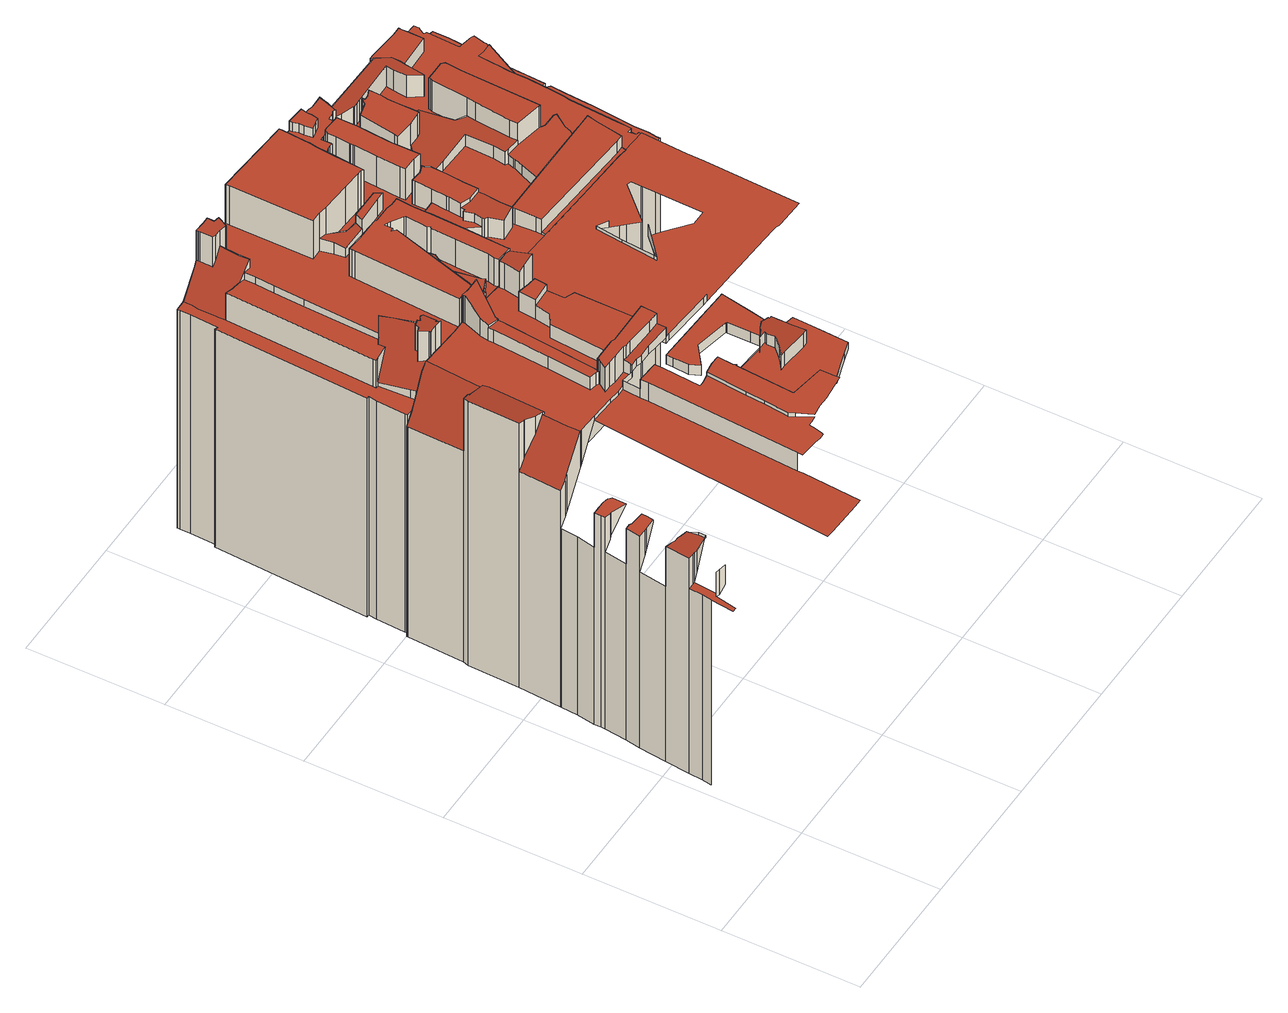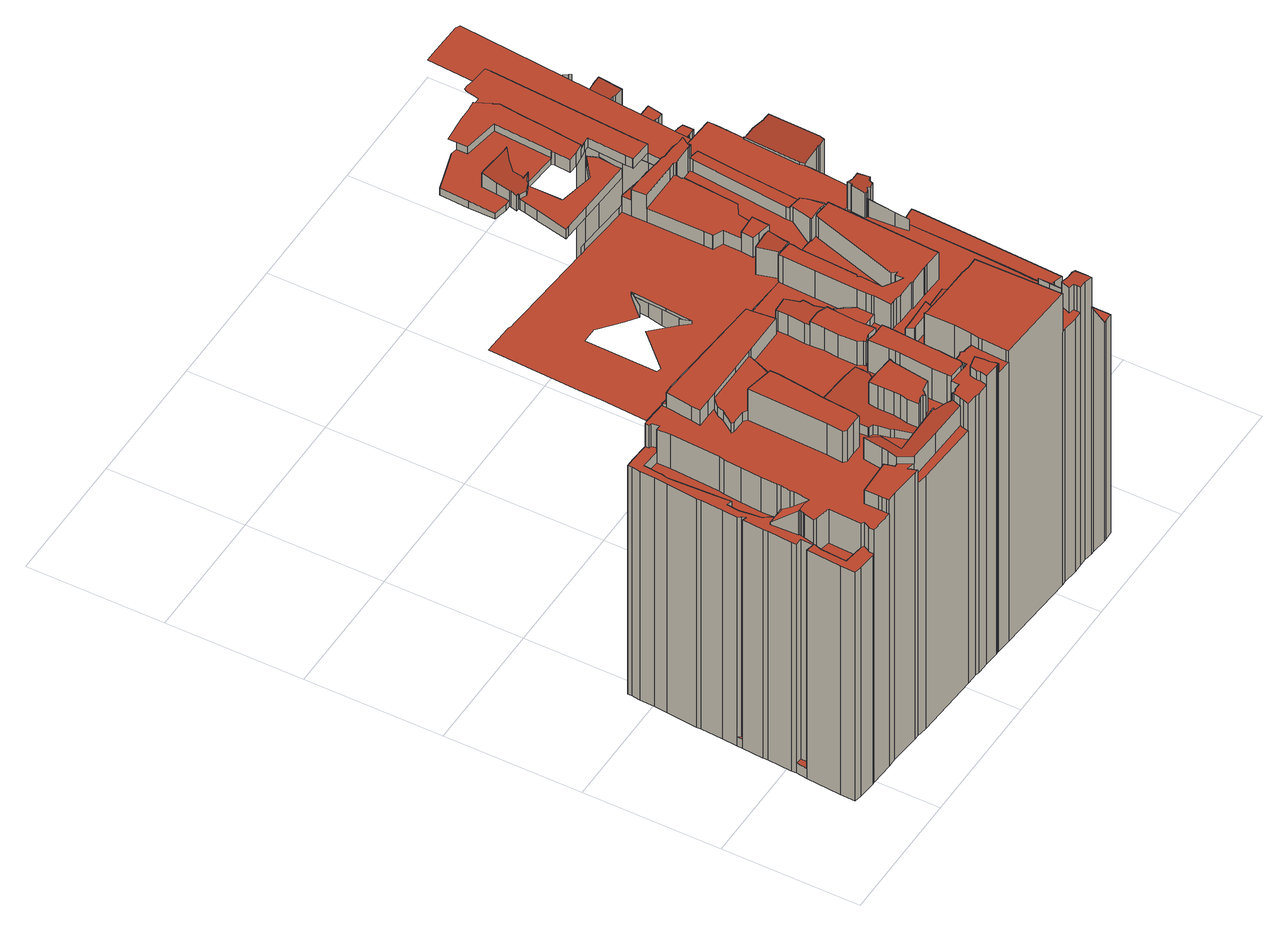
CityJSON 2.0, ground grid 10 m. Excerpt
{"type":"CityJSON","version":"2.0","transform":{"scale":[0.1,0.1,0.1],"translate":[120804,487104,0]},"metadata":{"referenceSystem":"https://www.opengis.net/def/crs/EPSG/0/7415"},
"CityObjects":{
"building1":{"type":"Building","attributes":{"dak_type":"slanted","data_area":2191.54,"data_coverage":0.922,"geconstateerd":false,"gid":14482971,"h_dak_50p":20.48,"h_dak_70p":23.09,"h_dak_max":25.31,"h_dak_min":1.17,"h_maaiveld":0.557,"kas_warenhuis":false,"lod11_replace":false,"ondergronds_type":"above ground","oorspronkelijkbouwjaar":1956,"pw_actueel":"yes","pw_bron":"ahn3","reconstructie_methode":"tudelft3d-geoflow","reconstruction_skipped":false,"rmse_lod12":7.93,"rmse_lod13":3.22,"rmse_lod22":0.516,"rn":1,"status":"Pand in gebruik","t_run":7110.3,"val3dity_codes_lod12":"[104]","val3dity_codes_lod13":"[104]","val3dity_codes_lod22":"[303]"},"children":["building1-1"]},
"building1-1":{"type":"BuildingPart","parents":["building1"],"geometry":[{"type":"MultiSurface","lod":"2.2","boundaries":[[[0,1,2,3]],[[4,5,6,7,0,3,8,9,10]],[[11,4,10,12]],[[7,13,1,0]],[[14,15,4,11]],[[16,7,6,17]],[[18,19,20,13,7,16]],[[17,6,5,21]],[[21,5,22,23]],[[24,25,19,18]],[[26,27,20,19]],[[23,22,28]],[[29,30,25,24]],[[31,29,24,18,16,17,21,23,28,32,33,34,35,36]],[[31,37,30,29]],[[38,39,40,27,26,41]],[[41,26,42,43]],[[36,44,37,31]],[[45,32,28]],[[43,42,46,47]],[[48,49,39,38]],[[35,50,44,36]],[[51,33,32,45]],[[52,53,40,39]],[[33,51,34]],[[50,35,34]],[[54,55,49,48]],[[56,57,54,48,38,41,43,47,58]],[[59,60,53,52,61]],[[47,46,62,58]],[[61,52,63,64]],[[65,66,67,60,59]],[[68,69,66,65]],[[57,70,55,54]],[[64,63,71,72]],[[73,74,69,68]],[[75,76,67,66]],[[58,62,77,56]],[[78,79,74,73]],[[56,77,70,57]],[[72,71,80]],[[81,82,83,78,73,68,65,59,61,64,72,80]],[[84,85,76,75]],[[83,86,79,78]],[[87,88,85,84]],[[88,87,89]],[[89,87,90,91]],[[82,92,86,83]],[[91,90,93]],[[92,82,81]],[[93,90,94,95]],[[96,97,88,89]],[[95,94,98,99]],[[100,96,101,102]],[[103,101,96,89,91,93,95,99,104,105,106,107]],[[102,101,103,108]],[[109,110,97,96,100]],[[108,103,107,111]],[[99,98,112,113]],[[114,115,116,117,118,119,120,121,122,123,124,125]],[[126,127,128,110,109]],[[111,107,106,129]],[[130,131,127,126]],[[113,112,114,132]],[[133,134,130,126,109,100,102,108,111,129,135,136,137]],[[129,106,138,135]],[[134,139,131,130]],[[140,141,128,127]],[[133,142,139,134]],[[135,138,143,136]],[[137,144,142,133]],[[145,146,141,140]],[[147,121,120,148]],[[149,150,146,145]],[[151,152,153,154,155,149,145,140,127,131,139,142,144,156,157]],[[156,144,137]],[[136,143,156,137]],[[132,114,125,158]],[[155,159,150,149]],[[160,161,162,163]],[[154,164,159,155]],[[165,166,167,168,169,170,147,148,171,172,173,174,175,176,177,178,179,162,161,180,181,182]],[[183,180,161,160]],[[158,125,124,184]],[[153,185,164,154]],[[143,138,106,105,104,99,113,132,158,184,186,187,188,189,190,191,192,193,194,195,196,197,198,199,200,201,202,203,204,205,153,152,151,157,156]],[[206,197,196,207]],[[208,181,180,183]],[[170,209,122,121,147]],[[210,193,192,211]],[[212,194,193,210]],[[184,124,123,186]],[[207,196,195,213]],[[214,198,197,206]],[[215,213,195,194,212]],[[216,186,123,122,209]],[[217,218,213,215]],[[219,220,218,217]],[[211,192,191,221]],[[220,222,223,224]],[[225,226,222,220,219]],[[165,227,228,166]],[[169,229,209,170]],[[230,182,181,208]],[[166,228,231,167]],[[232,187,186,216]],[[182,233,227,165]],[[221,191,190,234]],[[205,235,185,153]],[[236,237,226,225]],[[238,239,240,241,242,243,244,230,208,183,160,163,245,246,247,248,249,250]],[[167,231,251,168]],[[252,188,187,232]],[[220,224,253,254,255,256,257,214,206,207,213,218]],[[168,251,229,169]],[[258,189,188,252,259]],[[239,260,261,240]],[[257,199,198,214]],[[262,190,189,258]],[[244,263,233,182,230]],[[259,252,264,265]],[[190,262,234]],[[234,266,267,268,269,270,271,272,273,236,225,219,217,215,212,210,211,221]],[[234,262,274,266]],[[224,223,275,253]],[[238,276,260,239]],[[277,278,279,280]],[[273,281,282,237,236]],[[266,274,283,267]],[[265,264,284,285]],[[286,287,278,277]],[[288,289,282,281]],[[272,290,281,273]],[[291,292,289,288]],[[240,261,293,241]],[[241,293,294,295,242]],[[256,200,199,257]],[[271,296,290,272]],[[297,298,287,286]],[[243,299,263,244]],[[242,295,299,243]],[[300,201,200,256,301]],[[285,284,302,303]],[[301,256,255,304]],[[259,265,285,303,305,306,307,308,283,274,262,258]],[[280,279,309,310]],[[311,312,292,291]],[[250,313,276,238]],[[314,202,201,300]],[[204,315,235,205]],[[253,275,316,254]],[[304,255,254,317]],[[267,283,308,268]],[[317,254,316,318,319]],[[320,321,322,323]],[[324,325,294,293]],[[326,203,202,314]],[[327,204,203,326]],[[328,329,321,320]],[[304,317,319,330,331,332,327,326,314,300,301]],[[332,333,315,204,327]],[[303,302,334,305]],[[270,335,296,271]],[[336,337,312,311]],[[319,318,338,330]],[[339,340,341,342,336,311,291,288,281,290,296,335,343,344]],[[323,322,345,346]],[[347,348,349,350]],[[351,352,298,297]],[[353,354,329,328]],[[355,356,357,358,359,360,361,338,318,316,275,223,222,226,237,282,289,292,312,337,362,363,364,365,366]],[[268,308,307,269]],[[367,368,369,370,371,372,345,322,321,329,354,373,374,324,293,261,260,276,313,347,350,375]],[[331,361,376,333,332]],[[305,334,377,306]],[[342,362,337,336]],[[306,377,378,379,307]],[[310,309,380,381]],[[382,383,378,377]],[[384,324,374,385]],[[386,387,388,325,324,384]],[[389,373,354,353]],[[330,338,361,331]],[[269,307,379,390,335,270]],[[385,374,373,389]],[[391,363,362,342,392]],[[393,394,387,395,396,397,398,399,400,401,351,297,286,277,280,310,381]],[[394,402,388,387]],[[403,404,405,406,407,408,409,410,386,384,385,389,353,328,320,323,346,411]],[[410,395,387,386]],[[346,345,372,411]],[[392,342,341,412]],[[393,413,402,394]],[[335,390,414,343]],[[409,396,395,410]],[[350,349,415,375]],[[411,372,371,403]],[[416,364,363,391]],[[412,417,416,391,392]],[[381,380,413,393]],[[360,418,376,361]],[[340,419,420,341]],[[403,371,370,404]],[[408,397,396,409]],[[339,421,419,340]],[[404,370,422,423,405]],[[417,424,364,416]],[[407,425,426,397,408]],[[343,414,427,344]],[[412,341,420,424,417]],[[405,423,428,406]],[[406,428,425,407]],[[344,427,421,339]],[[397,426,429,398]],[[369,430,422,370]],[[375,415,431,367]],[[432,366,365,433]],[[433,365,434,435]],[[436,437,383,382]],[[398,429,438,399]],[[439,355,366,432]],[[401,440,352,351]],[[368,441,430,369]],[[367,431,441,368]],[[433,435,442,443,444,439,432]],[[444,356,355,439]],[[435,434,445,442]],[[359,446,418,360]],[[399,438,447,400]],[[443,357,356,444]],[[442,445,357,443]],[[448,449,446,359]],[[400,447,440,401]],[[450,451,437,436]],[[445,434,365,364,424,420,419,421,427,414,390,379,378,383,437,451,452,453,454,455,456,457,458,459,460,448,359,358,357],[461,462,463,464,465,466,467,468,469,470,471,472,473]],[[474,462,461,475]],[[476,463,462,474]],[[475,461,473,477]],[[478,464,463,476]],[[479,465,464,478]]],"semantics":{"surfaces":[{"type":"WallSurface","on_footprint_edge":true},{"type":"RoofSurface"},{"type":"WallSurface","on_footprint_edge":false}],"values":[0,1,2,0,2,2,0,2,2,2,0,2,2,1,2,0,2,2,2,2,2,2,2,0,2,2,2,1,0,2,2,0,2,2,2,2,0,2,2,2,2,1,0,2,0,0,2,2,2,2,2,0,2,2,1,2,0,2,2,1,0,2,2,2,1,2,2,0,2,2,2,0,2,0,1,2,2,2,0,2,0,1,2,2,0,1,2,2,2,2,2,2,2,2,2,2,2,2,2,2,2,2,2,2,2,2,2,2,0,2,1,2,2,1,2,2,2,2,2,2,2,2,1,2,2,2,2,2,2,2,2,2,2,2,2,2,2,2,2,2,2,2,2,2,1,2,2,2,2,0,2,2,2,2,2,2,2,2,2,1,0,2,2,2,2,1,2,2,2,2,1,2,1,0,2,2,2,2,2,2,2,2,2,2,2,2,1,2,1,2,2,2,2,2,2,2,2,2,1,2,0,2,2,2,2,2,2,2,2,2,2,2,2,2,2,2,2,2,2,2,2,2,2,2,1,2,2,0,2,2,2,0,2,2,1,2,2,2,2,2]}}]},
"building2":{"type":"Building","attributes":{"dak_type":"slanted","data_area":436.25,"data_coverage":0.891,"geconstateerd":false,"gid":19062222,"h_dak_50p":22.95,"h_dak_70p":24.1,"h_dak_max":26.39,"h_dak_min":1.38,"h_maaiveld":0.783,"kas_warenhuis":false,"lod11_replace":false,"ondergronds_type":"above ground","oorspronkelijkbouwjaar":1955,"pw_actueel":"yes","pw_bron":"ahn3","reconstructie_methode":"tudelft3d-geoflow","reconstruction_skipped":false,"rmse_lod12":3.33,"rmse_lod13":3.15,"rmse_lod22":0.971,"rn":1,"status":"Pand in gebruik","t_run":1298.92,"val3dity_codes_lod12":"[]","val3dity_codes_lod13":"[]","val3dity_codes_lod22":"[]"},"children":["building2-1"]},
"building2-1":{"type":"BuildingPart","parents":["building2"],"geometry":[{"type":"Solid","lod":"2.2","boundaries":[[[[480,481,482,483,484,485,486,487,488,489,490,491,492,493,494,495,496,497,498,499,500,501,502,503,504,505,506,507,508,509,510,511,512,513,514,515,516,517,518,519,520,521,522,523,524,525,526,527,528,529,530,531,532,533,534,535,536,537,538,539,540,541,542,543,544,545,546,547,548,549,550,551,552,553,554,555]],[[556,557,523,522,558]],[[559,560,561,562]],[[563,564,565,566]],[[564,529,528,567]],[[568,482,481,569]],[[570,485,484,571,572]],[[573,516,515,574]],[[575,576,577]],[[578,520,519,579,580]],[[581,582,583,584]],[[585,544,543,586]],[[587,585,588,589]],[[590,504,503,591]],[[592,590,593,594]],[[595,596,597,598]],[[599,600,601,602]],[[603,604,605,606]],[[607,608,609,610]],[[611,612,613,614]],[[615,494,493,616]],[[616,493,492,617]],[[618,619,489,488,620]],[[621,622,619,618]],[[623,624,625,626,627]],[[628,629,630,631]],[[632,633,634]],[[602,601,635,636]],[[637,638,639,640]],[[641,567,528,527,642]],[[643,644,645,646]],[[647,648,649,650]],[[631,630,651,652]],[[653,654,655,656]],[[572,571,657,658]],[[659,660,661,662]],[[663,664,665,666]],[[667,668,669,670]],[[636,635,664,663]],[[617,492,491,671]],[[671,491,490,672]],[[673,501,500,674]],[[675,676,677,678]],[[679,680,681,682]],[[683,684,685,686]],[[687,526,525,688]],[[689,690,691,692]],[[693,694,676,675]],[[695,696,694,693,697]],[[686,685,698,699]],[[610,609,700,701]],[[702,703,704,705]],[[706,707,622,621]],[[672,490,489,619]],[[708,709,506,505,710]],[[710,505,504,590,592]],[[711,712,713,714]],[[715,716,717,718]],[[658,657,560,559]],[[571,484,483,719]],[[720,511,510,721]],[[722,486,485,570]],[[723,724,725,726]],[[727,728,729,730]],[[731,732,733,734]],[[735,736,654,653]],[[579,519,518,737]],[[738,739,740,741]],[[742,743,744,745]],[[746,747,743,742,748]],[[745,744,749,750]],[[751,752,753,754]],[[755,756,757,758]],[[759,760,761,762]],[[763,764,765,766]],[[576,575,767,768]],[[769,509,508,770]],[[771,721,510,509,769,772]],[[773,502,501,673]],[[674,500,499,774]],[[775,776,577]],[[777,778,779,780]],[[781,782,783,784]],[[785,547,546,786,787]],[[788,789,790,791]],[[792,793,703,702]],[[794,795,796,797]],[[798,799,800,801]],[[802,803,804,805]],[[806,807,808,809]],[[810,811,668,667]],[[780,779,812,813]],[[814,815,811,810]],[[816,817,818,819]],[[820,821,822,823]],[[807,824,825,826]],[[826,825,827,828]],[[829,830,831,832]],[[833,834,835,836]],[[837,545,544,585,587]],[[838,839,840,841]],[[841,840,842,815,814]],[[843,844,845,846]],[[847,848,849,850]],[[850,849,803,802]],[[851,852,848,847]],[[737,518,517,796]],[[853,854,855,856]],[[857,858,859,860]],[[861,862,863,864]],[[705,704,865,866]],[[867,868,869,852,851]],[[864,863,868,867]],[[766,765,870,871]],[[872,873,874,875]],[[876,877,878,879]],[[880,876,881,882]],[[875,874,582,581]],[[883,884,885,886]],[[797,796,517,516,573]],[[887,823,822,795,794]],[[888,889,487,486,722]],[[890,891,889,888]],[[620,488,487,889]],[[892,893,894,895]],[[896,897,898,899]],[[741,740,897,896]],[[899,898,724,723]],[[900,901,902,903]],[[904,905,533,532,906]],[[884,534,533,905]],[[907,908,824,807,806]],[[909,535,534,884,883]],[[642,527,526,687]],[[662,661,789,788]],[[910,911,912,913]],[[846,845,914,915]],[[916,917,690,689]],[[918,762,761,919,920]],[[921,922,762,918]],[[923,924,925,926]],[[927,928,929,930]],[[931,498,497,932]],[[920,919,933,934]],[[934,933,638,637]],[[935,936,937,713]],[[809,808,938,939]],[[940,941,625,624]],[[942,943,901,900]],[[944,945,946,947]],[[726,725,948,949]],[[917,950,951,952]],[[952,951,548,547,785]],[[953,552,551,954]],[[955,956,954,957]],[[957,954,551,550,958,959]],[[959,958,960,961]],[[961,960,908,907]],[[962,549,548,951]],[[963,964,965,966]],[[958,550,549,962]],[[787,786,967,691]],[[968,969,970,971]],[[786,546,545,837]],[[972,973,696,695]],[[915,914,974,752,751]],[[752,974,911,910]],[[813,812,975,976]],[[977,978,834,833]],[[979,980,981,982]],[[982,981,936,935]],[[983,984,817,816]],[[819,818,978,977]],[[985,986,987,988]],[[989,990,991,992]],[[993,994,995,996]],[[996,995,997,998]],[[754,999,821,820]],[[1000,1001,999,753]],[[753,999,754]],[[580,579,1001,1000]],[[1002,1003,950,917,916]],[[768,767,680,679]],[[652,651,891,890]],[[1004,1005,600,599]],[[1006,554,553,1007,1008]],[[1008,1007,1009,1010]],[[1007,553,552,953]],[[1010,1009,1011,1012]],[[1012,1011,732,731]],[[836,835,956,955]],[[966,965,1013,1014]],[[895,894,1015,1016]],[[1017,1018,1019,1015]],[[1016,1015,1019,990,989]],[[1020,1021,1018,1017]],[[784,783,1022,1023]],[[1023,1022,858,857]],[[598,597,1024,1025]],[[932,497,496,1026]],[[1026,496,495,1027]],[[1028,1029,1030]],[[1027,495,494,615]],[[1031,1024,1028]],[[1025,1024,1031]],[[1032,1033,1034,1035]],[[1035,1034,1036,1037,632]],[[1037,633,632]],[[1038,1039,1040,1041]],[[1042,1043,1044,1045]],[[791,790,844,843]],[[1046,1047,1048,1049]],[[1049,1048,1050,1051]],[[701,700,1052,1053]],[[801,800,1054,1055]],[[1055,1054,728,727]],[[1056,1057,1058,1059]],[[1060,1061,1057,1056]],[[1062,1063,1064,1065]],[[1066,1067,1068,1069]],[[1067,1070,1063,1062]],[[1071,1072,973,972]],[[586,543,542,1073]],[[1073,542,541,1074]],[[1075,1076,1077,1078]],[[1079,539,538,1080]],[[1081,1082,1083,1084]],[[1084,1083,1085,1086]],[[591,503,502,773]],[[1086,1085,1087,1088]],[[772,769,756,755]],[[646,645,1089,1090]],[[1090,1089,721,771]],[[1091,720,1092,1093]],[[1053,1052,1094,1095]],[[1095,1094,1096,1097]],[[1098,1099,1100,1101,1102]],[[1097,1096,1100,1099]],[[1103,1104,1099,1098]],[[976,975,1061,1060,1105]],[[1105,1060,1104,1103]],[[774,499,498,931]],[[1106,1107,1082,1081]],[[606,605,1108,1109]],[[1109,1108,1110,1111]],[[1112,1113,980,979]],[[1114,1115,873,872]],[[930,929,1116,1117]],[[627,626,928,927]],[[640,639,1118,922,921]],[[666,665,1119,1120]],[[1121,555,554,1006]],[[1111,1110,569,1122]],[[1122,569,481,480,1123]],[[1124,1121,712,711]],[[1125,1126,1033,1032]],[[713,937,714]],[[714,937,1127,1128]],[[1037,1036,707,706]],[[1129,1130,1131,1132]],[[1132,1131,1133,1134]],[[1134,1133,1135,1136]],[[1128,1127,1130,1129]],[[1117,1116,764,763]],[[1137,1138,1139,1140]],[[1140,1139,1141,1142]],[[1143,1144,1005,1004]],[[1145,1146,945,944]],[[1147,1148,567,641]],[[1149,1150,1151,1152]],[[1153,1154,1155,1156]],[[688,525,524,1157]],[[1014,1013,1154,1153]],[[1158,1159,1021,1020]],[[1160,1161,1162,1163,1164]],[[1165,1166,1161,1160]],[[1167,1168,1159,1158]],[[1051,1050,1169,1170]],[[1170,1169,1171,1172]],[[856,855,1166,1165]],[[1173,1174,1175,1176]],[[1177,1178,1179]],[[1180,1181,1182,1183]],[[1184,1185,1181,1180]],[[1186,1045,1044,1187,1188]],[[1189,531,530,1190]],[[903,902,1191,1192,1193]],[[1193,1192,1194,1195]],[[1195,1194,1178,1177]],[[1196,1197,1198,1199]],[[913,912,1197,1196]],[[949,948,830,829]],[[964,963,1200]],[[886,885,1201,1202]],[[1202,1201,905,904]],[[906,532,531,1189]],[[758,757,877,876,880]],[[879,878,760,759]],[[1203,1204,943,942]],[[734,733,1113,1112]],[[1041,1040,1204,1203]],[[832,831,684,683]],[[1205,536,535,909]],[[1206,537,536,1205]],[[589,588,969,968]],[[1207,1078,1077,1039,1038]],[[971,970,1078,1207]],[[699,698,1076,1075]],[[1074,541,540,1208]],[[1208,540,539,1079]],[[871,870,1209,1210]],[[1210,1209,604,603]],[[1136,1135,1211,1212]],[[1212,1211,984,983]],[[1163,1162,1168,1167]],[[656,655,629,628]],[[719,483,482,568]],[[736,1213,596,595]],[[562,561,1214,1215]],[[1215,1214,1213,736,735]],[[1123,480,555,1121,1124]],[[1216,1217,1218,1219]],[[1220,1221,1222,1223]],[[947,946,1224,1222]],[[1225,1226,1217,1216]],[[1223,1222,1224,1144,1143]],[[682,681,1029,1028]],[[1120,1119,1227,1138,1137]],[[1228,1229,1230,1231]],[[718,717,854,853]],[[1232,1233,1234,1235,1236]],[[1237,1238,1239,1240]],[[1188,1187,1047,1046]],[[939,938,624,623]],[[1138,1227,941,940]],[[1241,1242,1229,1228]],[[1231,1230,1243,1244]],[[1244,1243,1245,1246]],[[1246,1245,778,777]],[[614,613,716,715]],[[1247,1248,1249,1250]],[[782,1251,1252,1253]],[[1164,1163,1254,1255]],[[1240,1239,1255,1256]],[[1257,1258,1045,1186]],[[678,677,1174,1173]],[[922,1118,924,923]],[[926,925,1259,881]],[[1260,1261,1262,1087]],[[1263,1264,1265,1266]],[[1150,1267,1268,1269]],[[1269,1268,1270,1271]],[[1272,1273,644,643]],[[584,583,1274,1273,1272]],[[1183,1182,747,746]],[[748,742,608,607]],[[1102,1101,839,838]],[[866,865,1275,1276]],[[1277,1278,1126,1125]],[[776,775,1278,1277]],[[1279,739,738]],[[1279,738,1200]],[[1192,1191,1280,1281]],[[1281,1280,739,1279]],[[1282,1283,1284,1285]],[[1156,1155,1286,1287]],[[1288,1289,1290,1283,1282]],[[1271,1270,1290,1289]],[[1285,1284,1267,1150,1149]],[[566,565,1148,1147]],[[1287,1286,1289,1288]],[[1190,530,529,564,563]],[[1256,1255,1254,1258,1257]],[[1172,1171,1233,1232]],[[1176,1175,1043,1042]],[[670,669,1242,1241]],[[1250,1249,1251,782,781]],[[1253,1252,612,611]],[[1273,1274,1185,1184]],[[1093,1092,1291,1292]],[[1292,1291,799,798]],[[1293,512,511,720,1091]],[[650,649,514,513,1294]],[[882,881,1259,1115,1114]],[[1236,1235,1238,1237]],[[697,693,893,892]],[[692,691,967,1072,1071]],[[1295,1296,1297,1298]],[[1235,1234,1296,1295]],[[574,515,514,649]],[[1294,513,512,1293]],[[730,729,648,647]],[[828,827,986,985]],[[1080,538,537,1206]],[[1152,1151,1299,1300]],[[1301,1302,558,1303]],[[1157,524,523,557]],[[1304,1305,557,556]],[[1306,1307,1226,1225]],[[1308,1306,1221,1220]],[[1142,1141,1307,1306,1308]],[[1059,1058,1309,1310]],[[1069,1068,823,887]],[[1310,1309,1070,1067,1066]],[[1311,1312,1313,1314]],[[1065,1064,1315,1316]],[[1316,1315,1312,1311]],[[1314,1313,660,659]],[[1276,1275,869,868]],[[1317,521,520,578]],[[1303,558,522,521,1317]],[[1318,1319,1302,1301]],[[1199,1198,1319,1318]],[[1300,1299,1305,1304]],[[805,804,1248,1247]],[[860,859,1320,1321]],[[1321,1320,862,861]],[[1298,1297,1322,1323]],[[1324,1325,793,792]],[[1323,1322,1325,1324]],[[594,593,1107,1106]],[[1266,1265,709,708]],[[1088,1087,1262,1326,1327]],[[1328,1329,1330,1331]],[[1327,1326,1329,1328]],[[1219,1218,988,1332]],[[1333,1334,994,993]],[[1332,988,987,1334,1333]],[[998,997,1146,1145]],[[1335,1336,1337,1338]],[[992,991,1336,1335]],[[1338,1337,1003,1002]],[[1339,1340,576]],[[1340,1339,1261,1260]],[[1331,1330,1264,1263]],[[770,508,507,1341]],[[1341,507,506,709]],[[750,749,842,840]],[[1313,1312,1315,1064,1063,1070,1309,1058,1057,1061,975,812,779,778,1245,1243,1230,1229,1242,669,668,811,815,842,749,744,743,747,1182,1181,1185,1274,583,582,874,873,1115,1259,925,924,1118,639,638,933,919,761,760,878,877,757,756,769,770,1341,709,1265,1264,1330,1329,1326,1262,1261,1339,576,768,679,682,1028,1024,597,596,1213,1214,561,560,657,571,719,568,569,1110,1108,605,604,1209,870,765,764,1116,929,928,626,625,941,1227,1119,665,664,635,601,600,1005,1144,1224,946,945,1146,997,995,994,1334,987,986,827,825,824,908,960,958,962,951,950,1003,1337,1336,991,990,1019,1018,1021,1159,1168,1162,1161,1166,855,854,717,716,613,612,1252,1251,1249,1248,804,803,849,848,852,869,1275,865,704,703,793,1325,1322,1297,1296,1234,1233,1171,1169,1050,1048,1047,1187,1044,1043,1175,1174,677,676,694,696,973,1072,967,786,837,587,589,968,971,1207,1038,1041,1203,942,900,903,1193,1195,1177,1179,1342,1014,1153,1156,1287,1288,1282,1285,1149,1152,1300,1304,556,558,1302,1319,1198,1197,912,911,974,914,845,844,790,789,661,660]],[[864,867,851,847,850,802,805,1247,1250,781,784,1023,857,860,1321,861]],[[787,691,690,917,952,785]],[[999,1001,579,737,796,795,822,821]],[[1011,1009,1007,953,954,956,835,834,978,818,817,984,1211,1135,1133,1131,1130,1127,937,936,981,980,1113,733,732]],[[1090,771,772,755,758,880,882,1114,872,875,581,584,1272,643,646]],[[1060,1056,1059,1310,1066,1069,887,794,797,573,574,649,648,729,728,1054,800,799,1291,1092,720,721,1089,645,644,1273,1184,1180,1183,746,748,607,610,701,1053,1095,1097,1099,1104]],[[640,921,918,920,934,637]],[[713,712,1121,1006,1008,1010,1012,731,734,1112,979,982,935]],[[622,707,1036,1034,1033,1126,1343,1344,1345,1346,773,673,674,774,931,932,1026,1027,615,616,617,671,672,619]],[[1176,1042,1045,1258,1254,1163,1167,1158,1020,1017,1015,894,893,693,675,678,1173]],[[905,1201,885,884]],[[923,926,881,876,879,759,762,922]],[[1076,698,685,684,831,830,948,725,724,898,897,740,739,1280,1191,902,901,943,1204,1040,1039,1077]],[[939,623,627,927,930,1117,763,766,871,1210,603,606,1109,1111,1122,1123,1124,711,714,1128,1129,1132,1134,1136,1212,983,816,819,977,833,836,955,957,959,961,907,806,809]],[[736,595,598,1025,1031,1028,1030,634,633,1037,706,621,618,620,889,891,651,630,629,655,654]],[[1215,735,653,656,628,631,652,890,888,722,570,572,658,559,562]],[[599,602,636,663,666,1120,1137,1140,1142,1308,1220,1223,1143,1004]],[[1170,1172,1232,1236,1237,1240,1256,1257,1186,1188,1046,1049,1051]],[[609,608,742,745,750,840,839,1101,1100,1096,1094,1052,700]],[[575,577,776,1277,1125,1032,1035,632,634,1030,1029,681,680,767]],[[1281,1279,1200,963,966,1014,1342,1179,1178,1194,1192]],[[1267,1284,1283,1290,1270,1268]],[[1148,565,564,567]],[[1244,1246,777,780,813,976,1105,1103,1098,1102,838,841,814,810,667,670,1241,1228,1231]],[[1324,792,702,705,866,1276,868,863,862,1320,859,858,1022,783,782,1253,611,614,715,718,853,856,1165,1160,1164,1255,1239,1238,1235,1295,1298,1323]],[[692,1071,972,695,697,892,895,1016,989,992,1335,1338,1002,916,689]],[[730,647,650,1294,1293,1091,1093,1292,798,801,1055,727]],[[1221,1306,1225,1216,1219,1332,1333,993,996,998,1145,944,947,1222]],[[1316,1311,1314,659,662,788,791,843,846,915,751,754,820,823,1068,1067,1062,1065]],[[1303,1317,578,580,1000,753,752,910,913,1196,1199,1318,1301]],[[1305,1299,1151,1150,1269,1271,1289,1286,1155,1154,1013,965,964,1200,738,741,896,899,723,726,949,829,832,683,686,699,1075,1078,970,969,588,585,586,1073,1074,1208,1079,1080,1206,1205,909,883,886,1202,904,906,1189,1190,563,566,1147,641,642,687,688,1157,557]],[[1218,1217,1226,1307,1141,1139,1138,940,624,938,808,807,826,828,985,988]],[[1087,1085,1083,1082,1107,593,590,591,773,1346,1345,1344,1343,1126,1278,775,577,576,1340,1260]],[[1331,1263,1266,708,710,592,594,1106,1081,1084,1086,1088,1327,1328]]]],"semantics":{"surfaces":[{"type":"GroundSurface"},{"type":"WallSurface","on_footprint_edge":true},{"type":"WallSurface","on_footprint_edge":false},{"type":"RoofSurface"}],"values":[[0,1,2,2,1,1,1,1,2,1,2,1,2,1,2,2,2,2,2,2,1,1,1,2,2,2,2,2,2,1,2,2,2,2,2,2,2,2,2,1,1,1,2,2,2,1,2,2,2,2,2,2,2,1,1,1,2,2,2,1,1,1,2,2,2,2,1,2,2,2,2,2,2,2,2,2,1,1,1,1,2,2,2,1,2,2,2,2,2,2,2,2,2,2,2,2,2,2,2,1,2,2,2,2,2,2,1,2,2,2,2,2,2,2,2,2,2,2,2,1,2,1,2,1,2,2,2,2,2,1,1,2,1,1,2,2,2,2,2,2,2,2,1,2,2,2,2,2,2,2,2,2,1,1,2,1,2,2,1,2,1,2,2,1,2,2,2,2,2,2,2,2,2,2,2,2,2,2,2,2,2,2,2,2,2,1,2,1,2,2,2,2,2,2,2,2,2,2,2,1,1,2,1,2,2,2,2,2,2,2,2,2,2,2,2,2,2,2,2,2,2,2,1,1,2,1,2,2,1,2,2,2,2,2,2,2,2,2,2,2,2,1,2,2,2,2,2,2,2,2,2,1,2,1,2,2,2,2,2,2,2,2,2,2,2,2,2,2,2,2,2,1,2,2,2,2,2,2,2,2,2,2,2,2,2,1,2,2,2,2,2,2,2,2,2,1,2,2,2,2,2,2,1,1,2,2,2,2,1,1,2,2,2,2,2,2,1,2,2,2,1,2,2,2,2,2,2,2,2,2,2,2,2,2,2,2,2,2,2,2,2,2,2,2,2,2,2,2,2,2,2,2,2,2,2,2,2,2,2,2,2,2,2,2,2,2,2,2,2,2,2,1,2,2,2,2,2,2,2,2,2,1,1,2,2,2,2,2,2,1,1,2,2,1,2,2,1,2,2,2,2,2,2,2,2,2,2,2,2,1,1,2,2,2,2,2,2,2,2,2,2,2,2,2,2,2,2,2,2,2,2,2,2,2,2,1,1,2,3,3,3,3,3,3,3,3,3,3,3,3,3,3,3,3,3,3,3,3,3,3,3,3,3,3,3,3,3,3,3,3,3,3,3]]}}]}
},
"vertices":[
[10,77,168],[10,77,6],[9,70,6],[9,70,168],[15,68,168],[17,87,168],[15,87,168],[11,87,168],[7,53,168],[10,53,168],[13,69,168],[15,68,190],[13,69,189],[11,87,6],[19,66,192],[19,66,175],[11,87,194],[15,87,194],[13,105,194],[13,105,159],[13,105,6],[17,87,194],[20,87,174],[20,87,193],[19,104,193],[19,104,168],[15,125,160],[15,125,6],[31,88,193],[21,103,193],[21,103,173],[24,103,193],[33,88,193],[33,93,193],[32,99,193],[32,101,193],[27,102,193],[24,103,178],[17,136,191],[17,136,160],[17,136,6],[15,125,191],[21,125,169],[21,125,191],[27,102,183],[33,88,195],[23,125,172],[23,125,191],[21,136,191],[21,136,169],[32,101,192],[33,93,195],[19,152,161],[19,152,6],[23,135,191],[23,135,172],[33,130,191],[33,134,191],[32,125,191],[19,155,191],[19,155,6],[19,152,191],[32,125,189],[23,151,169],[23,151,191],[19,160,191],[19,160,161],[19,160,6],[20,160,191],[20,160,162],[33,134,188],[24,151,171],[24,151,191],[24,160,191],[24,160,169],[21,173,162],[21,173,6],[33,130,190],[25,160,191],[25,160,171],[36,147,191],[36,157,191],[34,159,191],[30,160,191],[22,185,162],[22,185,6],[30,160,180],[22,186,162],[22,186,6],[22,186,195],[26,185,169],[26,185,201],[34,159,186],[26,185,202],[28,185,172],[28,185,205],[24,217,195],[24,217,6],[43,184,198],[43,184,230],[24,217,237],[28,216,203],[28,216,236],[29,216,204],[43,188,230],[43,193,230],[44,212,230],[37,213,218],[29,216,236],[25,254,237],[25,254,6],[37,213,234],[44,184,200],[44,184,230],[59,183,227],[43,6,226],[47,5,227],[74,4,227],[80,4,227],[83,47,227],[83,51,227],[90,162,227],[90,168,227],[91,181,227],[85,181,227],[77,182,227],[26,258,237],[26,258,191],[26,258,6],[44,212,232],[31,258,236],[31,258,201],[59,183,230],[34,257,235],[32,257,236],[45,211,232],[47,252,232],[46,256,232],[45,211,230],[32,257,204],[28,299,190],[28,299,6],[34,257,207],[47,252,230],[46,256,229],[28,300,190],[28,300,6],[90,162,243],[83,51,243],[33,299,201],[33,299,6],[46,260,230],[46,261,230],[49,298,230],[45,299,224],[36,299,206],[46,256,230],[46,259,230],[77,182,230],[36,299,6],[108,72,246],[108,72,243],[110,68,243],[110,68,246],[45,299,6],[108,133,243],[104,133,243],[106,161,243],[106,166,243],[106,167,243],[90,168,243],[83,47,243],[97,46,243],[101,45,243],[105,45,243],[106,47,243],[107,52,243],[108,57,243],[111,57,243],[115,57,244],[110,90,243],[111,104,243],[114,134,243],[110,90,246],[85,181,230],[49,298,6],[91,181,230],[100,180,230],[101,180,230],[102,182,230],[102,187,230],[92,187,230],[86,188,230],[81,188,230],[85,194,230],[85,195,230],[83,196,230],[78,197,230],[81,229,230],[84,270,230],[84,274,230],[85,280,230],[90,294,230],[90,295,230],[90,296,230],[80,296,230],[78,197,241],[83,196,241],[111,104,246],[90,168,235],[81,188,251],[86,188,251],[85,194,251],[85,195,241],[81,229,241],[85,195,252],[91,181,235],[85,196,252],[85,196,241],[86,196,252],[86,196,241],[92,187,252],[86,196,230],[86,198,230],[86,198,241],[88,196,252],[88,196,230],[108,133,235],[104,133,235],[106,167,235],[114,134,246],[106,161,235],[100,180,235],[114,134,235],[102,187,252],[80,296,6],[102,196,252],[102,196,230],[151,74,246],[125,78,246],[128,121,246],[129,121,246],[128,123,246],[129,135,246],[122,135,246],[115,57,246],[123,58,246],[131,58,246],[151,60,246],[151,64,246],[151,66,246],[106,166,235],[101,180,235],[93,269,241],[93,272,241],[92,272,241],[84,274,241],[84,270,241],[102,182,240],[101,180,240],[125,78,240],[128,121,240],[102,187,241],[122,135,235],[106,180,235],[106,180,241],[104,186,252],[108,186,252],[129,184,252],[138,184,252],[138,195,253],[109,195,252],[105,195,252],[103,196,252],[104,186,241],[93,269,230],[151,74,240],[116,148,244],[116,148,235],[119,141,235],[119,141,244],[103,196,241],[103,196,230],[108,186,241],[110,179,235],[110,179,241],[117,160,243],[117,160,235],[104,200,241],[104,200,229],[105,195,241],[103,202,241],[103,202,229],[129,121,240],[129,121,235],[128,123,235],[109,195,241],[117,165,243],[117,165,235],[129,135,235],[85,280,246],[84,274,243],[119,179,235],[119,179,242],[92,272,242],[137,177,243],[138,177,243],[138,184,243],[129,184,243],[134,152,235],[134,152,243],[106,242,241],[106,242,229],[151,66,240],[90,294,254],[90,296,6],[93,272,230],[93,272,242],[93,274,230],[93,274,243],[144,98,252],[144,98,240],[148,98,240],[148,98,252],[154,119,240],[154,119,235],[90,295,254],[90,296,254],[152,104,251],[152,104,240],[105,293,253],[106,295,254],[95,295,254],[95,295,6],[137,177,235],[138,195,241],[114,247,241],[114,247,229],[105,293,229],[138,243,241],[131,246,241],[131,259,241],[116,258,241],[138,236,241],[138,242,241],[168,96,240],[168,96,252],[156,65,240],[156,65,234],[176,71,234],[176,71,240],[158,163,243],[158,163,235],[159,111,250],[159,111,240],[129,292,229],[137,292,229],[140,291,229],[139,292,229],[139,293,229],[130,293,229],[106,295,229],[116,258,229],[117,271,229],[126,269,229],[127,276,229],[129,288,229],[187,95,240],[188,115,240],[178,117,240],[174,117,240],[173,107,240],[172,96,240],[159,117,240],[160,119,240],[186,74,240],[106,295,6],[138,177,235],[138,177,229],[138,184,229],[160,147,235],[160,147,243],[141,177,235],[141,177,229],[154,119,249],[160,119,249],[160,122,249],[160,122,244],[160,122,235],[159,117,249],[138,195,229],[117,271,246],[116,258,246],[160,146,244],[160,129,244],[163,124,244],[168,126,244],[173,124,244],[174,128,244],[176,138,244],[181,162,243],[178,162,243],[160,129,235],[173,107,250],[174,117,249],[174,118,249],[175,123,248],[173,123,248],[173,124,248],[168,126,248],[163,124,248],[172,96,252],[131,259,246],[160,146,235],[138,236,229],[186,74,234],[126,269,246],[132,268,246],[130,293,6],[131,246,229],[131,259,229],[138,243,229],[174,117,235],[174,118,235],[132,268,229],[173,123,235],[173,124,235],[138,242,229],[175,123,235],[174,128,235],[178,117,235],[187,95,234],[129,288,252],[127,276,252],[132,276,229],[132,276,253],[179,174,235],[179,174,229],[176,138,235],[129,292,252],[178,162,235],[188,115,235],[144,277,253],[140,291,252],[137,292,252],[144,277,229],[139,293,6],[181,162,235],[140,293,229],[140,293,6],[183,174,235],[183,174,229],[247,170,230],[258,169,230],[261,169,230],[263,168,230],[264,168,230],[286,167,230],[289,237,230],[289,250,230],[291,283,230],[199,219,229],[199,221,229],[201,245,230],[203,265,230],[208,259,230],[223,243,230],[247,268,230],[250,267,230],[249,215,230],[247,215,230],[238,215,230],[222,228,230],[214,234,230],[199,221,232],[199,219,232],[201,245,232],[214,234,240],[203,265,233],[208,259,236],
[89,296,8],[87,296,8],[85,296,8],[66,297,8],[65,297,8],[60,298,8],[55,298,8],[54,298,8],[49,298,8],[43,299,8],[39,299,8],[29,300,8],[29,302,8],[30,323,8],[31,329,8],[29,329,8],[35,442,8],[37,441,8],[38,461,8],[38,469,8],[38,471,8],[44,471,8],[46,471,8],[58,470,8],[60,470,8],[67,469,8],[72,469,8],[79,469,8],[90,468,8],[93,468,8],[153,464,8],[164,463,8],[165,463,8],[167,463,8],[177,462,8],[186,462,8],[189,461,8],[198,461,8],[246,458,8],[254,457,8],[257,457,8],[279,455,8],[286,455,8],[303,454,8],[305,454,8],[318,453,8],[323,452,8],[323,441,8],[321,416,8],[320,408,8],[320,404,8],[319,387,8],[319,383,8],[318,368,8],[318,364,8],[317,353,8],[316,337,8],[316,334,8],[314,311,8],[313,302,8],[313,291,8],[312,285,8],[312,282,8],[306,282,8],[292,283,8],[290,283,8],[273,284,8],[267,285,8],[184,290,8],[173,291,8],[142,292,8],[130,293,8],[127,293,8],[116,294,8],[112,294,8],[101,295,8],[303,454,229],[303,454,208],[286,455,229],[65,300,251],[65,300,228],[66,310,228],[66,310,250],[320,408,208],[320,408,17],[315,408,16],[315,408,208],[321,416,17],[85,296,228],[87,296,228],[60,298,251],[65,297,228],[65,297,252],[189,461,252],[186,462,252],[61,436,223],[61,436,229],[58,437,223],[257,457,241],[254,457,229],[254,457,241],[149,401,261],[149,401,229],[150,423,229],[150,423,262],[292,283,208],[306,282,208],[292,283,228],[292,286,208],[292,286,228],[60,470,224],[58,470,220],[60,470,250],[60,469,224],[60,469,250],[64,312,244],[64,312,228],[63,330,228],[63,330,240],[182,372,250],[182,372,229],[180,375,229],[180,375,250],[104,377,253],[104,377,229],[91,378,229],[91,378,253],[167,434,252],[167,434,236],[167,435,236],[167,435,252],[190,385,235],[190,385,229],[190,380,229],[190,380,236],[31,329,199],[30,323,199],[29,302,199],[43,299,208],[43,299,199],[49,298,217],[43,302,207],[43,302,199],[144,362,252],[144,362,236],[144,362,229],[145,375,229],[145,375,252],[56,310,250],[56,310,228],[55,307,228],[55,307,250],[42,329,223],[42,329,203],[53,330,223],[180,377,229],[180,377,250],[149,394,244],[149,394,229],[148,394,229],[148,394,244],[321,416,208],[323,441,208],[152,442,262],[152,442,252],[152,444,252],[152,444,262],[176,457,260],[176,457,252],[177,462,252],[177,462,260],[52,306,223],[52,306,250],[61,309,250],[61,309,237],[60,311,236],[60,311,250],[64,300,228],[64,300,251],[216,441,247],[216,441,229],[248,442,229],[248,442,247],[174,375,250],[174,375,229],[166,376,229],[166,376,250],[169,419,256],[169,419,229],[168,403,229],[168,403,256],[29,300,199],[39,299,199],[44,471,199],[38,471,199],[264,319,237],[264,319,229],[266,324,229],[266,324,237],[60,414,229],[60,414,223],[59,392,223],[59,392,229],[309,308,208],[309,308,199],[308,304,199],[308,304,208],[323,452,208],[318,453,208],[267,287,241],[267,287,231],[273,287,231],[273,287,241],[260,314,238],[260,314,229],[267,314,242],[267,314,229],[260,314,242],[308,302,199],[308,302,208],[167,440,235],[167,440,252],[227,422,236],[227,422,229],[226,424,229],[226,424,236],[43,306,206],[43,306,199],[72,469,251],[72,469,229],[67,469,251],[102,298,253],[102,298,235],[121,361,234],[121,361,252],[190,379,236],[190,379,229],[190,375,229],[190,375,236],[66,297,228],[164,463,252],[153,464,252],[55,298,251],[312,361,208],[312,361,199],[311,353,199],[311,353,208],[175,449,260],[175,449,252],[176,454,252],[176,454,260],[126,300,235],[126,300,228],[125,302,228],[125,302,235],[64,311,250],[64,311,244],[246,458,229],[306,383,208],[306,383,199],[310,377,199],[310,377,208],[164,434,235],[164,434,229],[164,430,229],[164,430,236],[162,434,252],[162,434,229],[164,434,252],[164,429,229],[164,429,236],[256,443,247],[256,443,241],[250,452,241],[250,452,247],[93,465,263],[93,465,229],[93,405,229],[93,405,262],[104,388,237],[104,388,229],[125,388,229],[125,388,236],[122,376,252],[122,376,229],[121,377,229],[121,377,252],[61,428,223],[61,428,229],[93,468,229],[90,468,229],[153,464,262],[93,468,263],[46,471,199],[38,469,199],[52,438,212],[52,438,223],[183,400,256],[183,400,229],[183,403,229],[183,403,256],[204,399,255],[204,399,236],[212,399,236],[212,399,256],[267,285,230],[273,284,228],[273,284,230],[247,436,247],[247,436,229],[246,426,229],[246,426,248],[229,414,237],[229,414,229],[197,457,253],[197,457,229],[198,461,229],[198,461,253],[165,453,260],[165,453,252],[166,447,252],[166,447,260],[204,432,256],[204,432,229],[195,430,229],[195,430,255],[144,350,252],[144,350,236],[144,356,236],[144,356,252],[169,420,256],[169,420,229],[185,427,229],[185,427,256],[169,422,256],[169,422,229],[133,346,252],[133,346,228],[134,344,228],[134,344,252],[225,453,246],[225,453,229],[196,454,229],[196,454,246],[144,350,228],[149,343,228],[149,343,237],[150,342,228],[150,342,237],[308,337,208],[308,337,199],[309,314,199],[309,314,208],[132,325,252],[132,325,228],[131,301,228],[131,301,252],[290,283,228],[170,433,256],[170,433,236],[169,423,236],[169,423,256],[169,423,229],[252,417,248],[252,417,229],[254,431,229],[254,431,248],[208,434,256],[208,434,229],[208,436,229],[208,436,256],[211,434,256],[211,434,229],[201,374,237],[201,374,229],[227,373,229],[227,373,239],[215,406,256],[215,406,236],[215,410,236],[215,410,256],[215,422,256],[215,422,235],[216,427,235],[216,427,256],[222,436,229],[222,436,235],[216,436,256],[216,436,235],[216,436,229],[108,377,229],[108,377,253],[144,402,261],[144,402,229],[147,402,229],[147,402,261],[101,405,240],[101,405,229],[103,396,229],[103,396,239],[101,405,262],[107,404,239],[107,404,262],[318,364,208],[318,364,16],[316,366,16],[316,366,208],[196,454,253],[54,298,251],[54,298,226],[54,299,251],[54,299,226],[259,314,242],[259,314,238],[234,314,238],[234,314,242],[311,369,208],[311,369,199],[312,362,199],[312,362,208],[298,370,229],[298,370,199],[298,381,199],[298,381,229],[318,368,208],[318,368,16],[319,383,208],[143,319,252],[143,319,228],[317,353,208],[258,443,241],[258,443,229],[260,436,229],[260,436,241],[255,436,229],[255,436,248],[184,293,241],[184,293,230],[125,388,244],[145,389,229],[145,389,244],[127,394,244],[127,394,237],[118,395,237],[118,395,229],[117,395,229],[117,395,238],[142,375,252],[142,375,229],[139,375,229],[139,375,252],[38,461,199],[37,441,199],[152,389,229],[152,389,244],[127,351,235],[127,351,228],[121,361,228],[144,360,236],[144,360,252],[149,362,236],[149,362,229],[297,355,229],[297,355,199],[180,321,246],[180,321,228],[181,333,228],[181,333,246],[307,354,199],[307,354,208],[184,293,228],[184,290,228],[184,290,229],[127,293,228],[130,293,228],[130,296,252],[130,296,228],[130,293,252],[142,292,228],[142,292,252],[142,295,228],[142,295,252],[173,291,228],[313,385,210],[313,385,208],[312,405,208],[312,405,229],[273,287,228],[290,286,228],[290,286,208],[289,292,208],[289,292,228],[277,314,242],[277,314,229],[256,443,229],[185,438,229],[185,438,256],[133,343,252],[133,343,228],[124,330,235],[124,330,228],[129,338,228],[129,338,235],[134,362,252],[134,362,229],[153,338,237],[153,338,228],[163,324,228],[163,324,237],[214,314,242],[214,314,228],[183,314,228],[183,314,242],[165,321,245],[165,321,228],[168,311,228],[168,311,245],[180,312,228],[180,312,246],[250,452,229],[256,451,241],[256,451,229],[184,297,241],[184,297,228],[182,358,249],[182,358,229],[112,294,235],[116,294,228],[116,294,235],[116,296,228],[116,296,235],[119,297,228],[119,297,235],[311,405,208],[311,405,229],[217,314,238],[217,314,242],[217,316,238],[217,316,228],[217,314,228],[222,329,238],[222,329,229],[215,399,237],[215,399,256],[62,340,228],[62,340,238],[35,442,199],[29,329,199],[57,337,228],[57,337,223],[53,335,223],[62,340,237],[40,331,223],[40,331,199],[40,329,199],[40,329,223],[42,329,199],[42,329,202],[293,302,229],[293,302,199],[295,338,199],[295,338,229],[261,335,237],[261,335,229],[258,337,229],[258,337,237],[261,407,256],[261,407,229],[259,409,229],[259,409,256],[251,409,229],[251,409,256],[167,442,235],[167,442,252],[171,448,252],[171,448,260],[185,447,252],[185,447,229],[190,447,229],[190,447,252],[185,441,252],[185,441,229],[198,445,246],[198,445,229],[207,442,229],[207,442,246],[194,447,252],[194,447,246],[194,448,246],[194,448,252],[194,447,229],[276,307,241],[276,307,229],[312,282,208],[312,285,208],[307,291,208],[307,291,199],[293,292,199],[293,292,208],[313,302,208],[314,311,208],[60,467,250],[60,467,224],[60,458,224],[60,458,250],[62,457,229],[62,457,250],[67,457,237],[67,457,250],[153,462,252],[153,462,262],[164,463,260],[164,461,252],[164,461,260],[169,442,235],[169,442,252],[170,442,235],[170,442,252],[172,442,256],[172,442,252],[172,442,236],[170,439,236],[170,439,256],[174,442,256],[174,442,252],[185,441,256],[60,468,250],[60,468,224],[91,376,229],[91,376,253],[91,374,229],[91,374,253],[121,327,235],[121,327,228],[130,403,261],[130,403,229],[135,376,229],[135,376,252],[127,394,229],[166,374,229],[166,374,250],[101,295,235],[87,296,253],[89,296,253],[101,295,253],[45,440,223],[45,440,199],[118,364,229],[118,364,252],[121,364,252],[121,364,229],[121,370,229],[121,370,252],[123,369,229],[123,369,252],[125,368,229],[125,368,252],[166,362,249],[166,362,237],[165,351,237],[165,351,249],[165,349,237],[165,349,249],[181,348,249],[181,348,229],[180,314,246],[180,314,228],[315,417,208],[315,417,16],[302,444,229],[302,444,208],[300,445,208],[300,445,229],[312,407,229],[312,407,208],[312,408,208],[312,408,229],[305,454,208],[225,336,237],[225,336,229],[225,343,240],[225,343,229],[227,342,229],[227,342,237],[227,342,241],[226,352,240],[226,352,229],[225,337,237],[225,337,229],[244,409,229],[244,409,256],[244,408,229],[244,408,256],[273,334,237],[273,334,229],[271,335,229],[271,335,237],[299,394,229],[299,394,217],[300,406,229],[158,435,252],[158,435,229],[160,433,229],[160,433,252],[156,435,252],[156,435,229],[258,337,256],[260,395,229],[260,395,256],[319,387,208],[320,404,208],[298,384,199],[298,384,208],[298,384,229],[299,391,214],[299,391,229],[286,437,241],[286,437,229],[286,447,229],[286,447,241],[307,384,208],[315,369,16],[315,369,208],[296,342,229],[296,342,199],[316,337,208],[316,334,208],[293,292,228],[313,291,208],[107,377,229],[107,377,253],[133,363,229],[133,363,252],[64,311,228],[65,311,228],[65,311,250],[162,337,245],[162,337,237],[164,330,237],[164,330,245],[171,337,249],[171,337,246],[181,337,246],[181,337,249],[181,337,228],[164,337,245],[164,337,237],[166,362,229],[167,381,256],[167,381,229],[177,381,229],[177,381,256],[243,406,256],[243,406,229],[241,380,229],[241,380,240],[241,380,256],[240,373,256],[240,373,240],[237,347,241],[237,347,256],[167,385,256],[167,385,229],[183,380,229],[183,380,256],[183,395,229],[183,395,256],[191,403,255],[191,403,229],[190,400,229],[190,400,255],[204,399,229],[193,389,229],[193,389,236],[237,341,237],[237,341,241],[237,341,256],[257,337,256],[257,337,237],[107,404,229],[66,443,237],[66,443,229],[67,457,229],[72,464,251],[72,464,229],[72,466,229],[72,466,251],[302,444,199],[317,442,199],[317,442,208],[316,423,199],[316,423,208],[151,436,262],[151,436,252],[151,436,229],[220,437,229],[220,437,235],[51,438,223],[51,438,210],[306,383,207],[305,384,199],[305,384,208],[312,418,229],[312,418,199],[301,420,199],[301,420,229],[312,409,208],[312,409,229],[314,417,229],[314,417,208],[314,417,199],[165,457,252],[165,457,260],[165,463,260],[167,463,260],[235,385,239],[235,385,229],[233,409,229],[233,409,237],[302,449,208],[302,449,229],[286,453,241],[286,453,229],[286,455,241],[303,450,229],[303,450,208],[164,340,245],[164,340,237],[164,340,249],[192,448,229],[192,448,252],[210,441,247],[210,441,229],[213,441,229],[213,441,247],[207,441,229],[207,441,247],[279,455,241],[286,450,241],[286,450,229],[215,417,236],[215,417,256],[233,410,229],[233,410,237],[230,411,237],[230,411,229],[72,456,229],[72,456,250],[73,456,250],[73,456,229],[76,463,229],[76,463,251],[163,324,245],[163,322,245],[163,322,228],[183,313,242],[183,313,228],[183,312,228],[183,312,242],[66,435,229],[66,435,237],[79,469,229],[305,405,229],[45,447,199],[45,460,199],[46,465,199],[46,469,199]
]}
